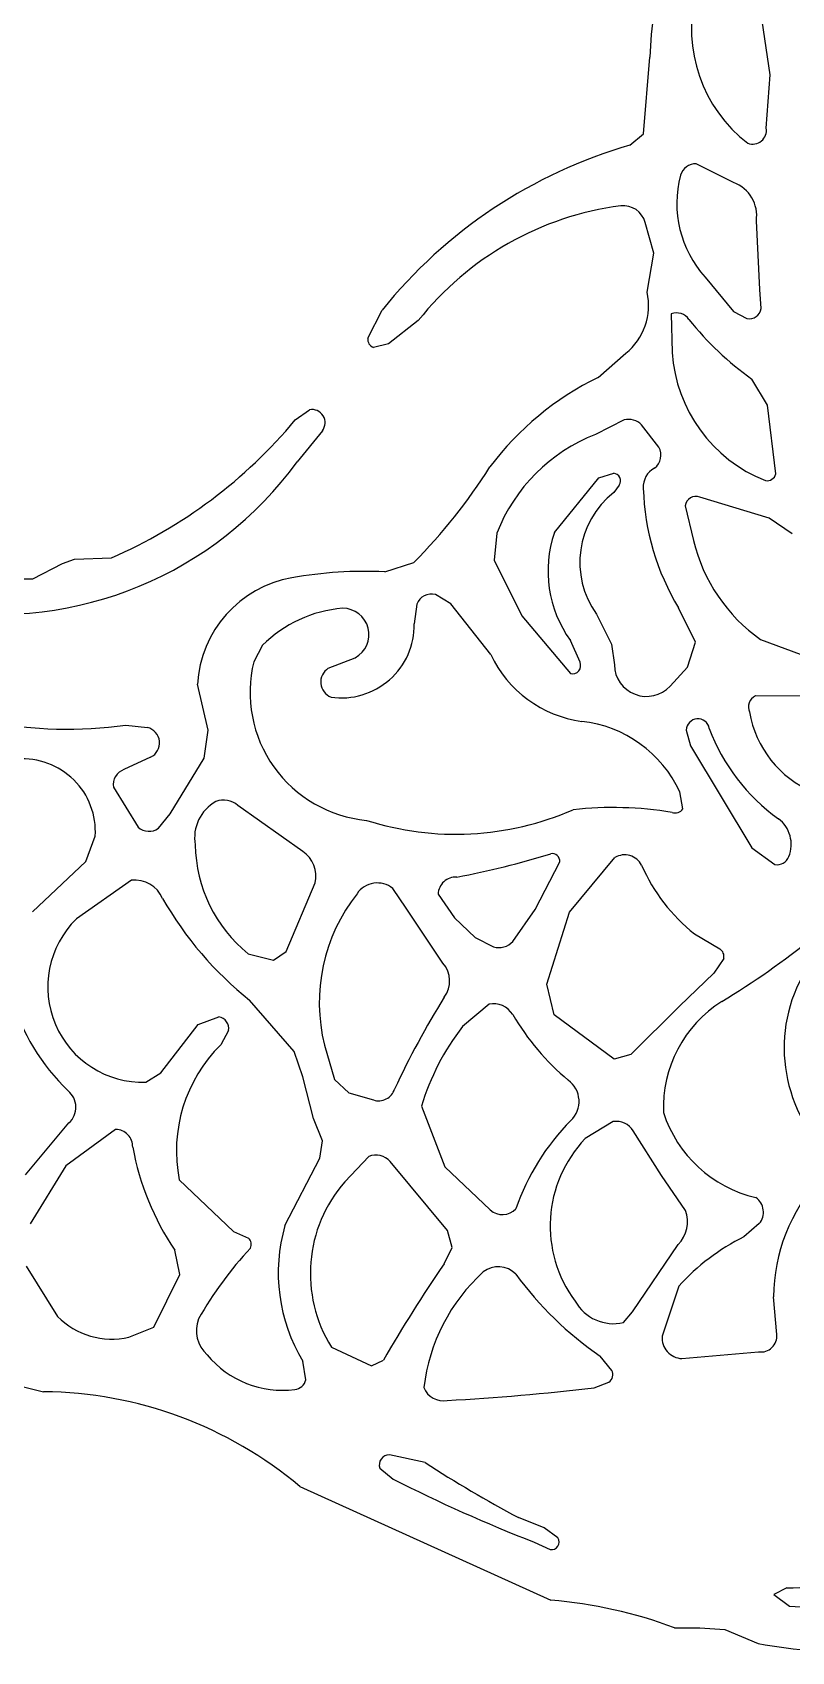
# Model space of a CAD drawing. Header units: millimetres. Extents: x 0.02 to 0.492, y 0.021 to 0.495.
# Drawn here: x 0.1852 to 0.222, y 0.0224 to 0.1008 of the extents above; entities that cross this region are included whole.
import ezdxf

# ---------------------------------------------------------------- set-up
doc = ezdxf.new("R2010")
doc.units = ezdxf.units.MM
doc.header["$MEASUREMENT"] = 0
doc.layers.add('WHITE', color=7, linetype='Continuous')

msp = doc.modelspace()

# ---------------------------------------------------------------- linework, layer by layer
at = {"layer": 'WHITE'}
for p, q in [((0.220969325832049, 0.0987518865023407), (0.2204534378585242, 0.1022284486834001)), ((0.2148453798368098, 0.0958904591579209), (0.2151513262874703, 0.0995955242376496)), ((0.220790239836561, 0.09616940443562), (0.220969325832049, 0.0987518865023407)), ((0.2141826323222265, 0.0953481048155044), (0.2148453798368098, 0.0958904591579209)), ((0.2192072186524413, 0.0935295798821931), (0.2173991808817599, 0.0944415217547469)), ((0.2153361218669804, 0.0901068484984951), (0.2149180729492093, 0.0915972523428186)), ((0.2204720128962463, 0.0883498885286876), (0.2203061140139683, 0.0916777019666406)), ((0.2150128770139355, 0.088226061031544), (0.2153361218669804, 0.0901068484984951)), ((0.2178254546107365, 0.0889543417317836), (0.2191997148362634, 0.0872884726598767)), ((0.2205342261276595, 0.0874339765729503), (0.2204720128962463, 0.0883498885286876)), ((0.2014899334009099, 0.085996059434697), (0.2021785620612671, 0.0873546305734573)), ((0.2161839125111937, 0.0871713609848261), (0.2162255020484105, 0.0853059537287582)), ((0.2191997148362634, 0.0872884726598767), (0.2198496518473493, 0.0869472290060405)), ((0.2039351238430238, 0.086850484454132), (0.2024875013699993, 0.0857172193200156)), ((0.2024875013699993, 0.0857172193200156), (0.2017634697459258, 0.0855530459506847)), ((0.2126418636874694, 0.0841025565579604), (0.2139820294627686, 0.0852687786592471)), ((0.2208389934537228, 0.082749698418483), (0.2200951503110234, 0.0840205551760484)), ((0.1979734785899474, 0.0820389590529269), (0.1986600166495455, 0.0825295717806134)), ((0.2212493160167417, 0.0794289023950681), (0.2208389934537228, 0.082749698418483)), ((0.213905970987142, 0.0820391763773343), (0.2125217444556716, 0.081341440777597)), ((0.2155891041406151, 0.08071998492542), (0.2147481029582127, 0.0818020690087429)), ((0.1992898707191852, 0.0815188067540641), (0.1980687952885923, 0.080013976257662)), ((0.210527247260093, 0.0765862298545519), (0.212681557148367, 0.0792417363428525)), ((0.212681557148367, 0.0792417363428525), (0.2133985832950301, 0.0794617553386859)), ((0.2136658466005223, 0.0788893767809953), (0.2134001073628475, 0.0785269011957381)), ((0.2168607365524759, 0.0778872975503007), (0.2172595316294031, 0.0762040740968934)), ((0.2209260726252175, 0.0772856707631822), (0.2175633360667559, 0.0782945994676702)), ((0.2220396165128932, 0.0765189743322538), (0.2209260726252175, 0.0772856707631822)), ((0.2077362923220011, 0.0765619914538078), (0.2076127937322255, 0.0752549331835297)), ((0.1867006590089637, 0.0750917421416574), (0.1872867770280664, 0.0753069133936479)), ((0.1872867770280664, 0.0753069133936479), (0.1890687613004579, 0.0753672811013717)), ((0.2076127937322255, 0.0752549331835297), (0.2089480281179038, 0.07256203193482)), ((0.1852631294660056, 0.0743542457023546), (0.1867006590089637, 0.0750917421416574)), ((0.2023073519555313, 0.074689630240055), (0.203716011451757, 0.0751340943884738)), ((0.203869223494216, 0.0731205284713285), (0.2037403985001613, 0.0721661386278984)), ((0.2055100697484327, 0.0731359764005861), (0.2047666740109474, 0.0735864090879319)), ((0.2074432413034482, 0.070681892972138), (0.2055100697484327, 0.0731359764005861)), ((0.2173632192346366, 0.0712787975568272), (0.2165420099216854, 0.0729379929926729)), ((0.2089480281179038, 0.07256203193482), (0.2112998852661049, 0.0697636398910449)), ((0.2125725773312484, 0.0726306198703939), (0.213296782773716, 0.0711897553797656)), ((0.2117660773189541, 0.0703164631982404), (0.2112977247358071, 0.0713681052399314)), ((0.2205145523999135, 0.0714073818123904), (0.2228642365284352, 0.0705370057230664)), ((0.1963892593835621, 0.0711290340156592), (0.1959666987966248, 0.0703379425378639)), ((0.213296782773716, 0.0711897553797656), (0.2134298019684699, 0.0701819493560976)), ((0.2169742909862571, 0.0700655074770802), (0.2173632192346366, 0.0712787975568272)), ((0.1995683738791228, 0.0700167087365504), (0.2008753748597651, 0.0705301774083861)), ((0.2161271638708208, 0.0691588847052716), (0.2169742909862571, 0.0700655074770802)), ((0.1937597863482499, 0.0670241182530677), (0.1932432881205159, 0.0692456908676799)), ((0.2238224285056265, 0.0686659673683999), (0.220266287326993, 0.0686778372018124)), ((0.1897666038174264, 0.0672633041857147), (0.1908134908243418, 0.0671486823610247)), ((0.1935627741430096, 0.0656677679329121), (0.1937597863482499, 0.0670241182530677)), ((0.2169148609583704, 0.0670254028843673), (0.2171224518669506, 0.066262839814316)), ((0.2171224518669506, 0.066262839814316), (0.2200814658985581, 0.0613224333572772)), ((0.1909697523805132, 0.0657143029167911), (0.1896803791554076, 0.0651173454765247)), ((0.1919084660911887, 0.0629773191098194), (0.1935627741430096, 0.0656677679329121)), ((0.1891683520289207, 0.0642570217719107), (0.1903610720719825, 0.0623283801669987)), ((0.2167539344726761, 0.0632111619807773), (0.2165997086538107, 0.0640360845577919)), ((0.1913458372761076, 0.0622740845694404), (0.1919084660911887, 0.0629773191098194)), ((0.1983363933164582, 0.0611534975640148), (0.1951874928097937, 0.0633771963972885)), ((0.1878335587396876, 0.060660651011735), (0.1882885058808996, 0.0618903557242861)), ((0.2200814658985581, 0.0613224333572772), (0.2212078757438389, 0.0605136482826429)), ((0.1852426919765507, 0.0582256025696206), (0.1878335587396876, 0.060660651011735)), ((0.2095971854578464, 0.0583366938106136), (0.2107894258839227, 0.0606491550402898)), ((0.2112553951597361, 0.0582038759482642), (0.2134595720590691, 0.0608547171634556)), ((0.190037245237004, 0.0597590653896863), (0.187372791888583, 0.0578807877987601)), ((0.1975323112178966, 0.0563046063188472), (0.1989454981516637, 0.0596275748805223)), ((0.2033473441445161, 0.0584130126037766), (0.2026930061578633, 0.0593604984622379)), ((0.2048884570135457, 0.0590828123695562), (0.2056943742868461, 0.0579339817999714)), ((0.2051269564268466, 0.0557494371151079), (0.2033473441445161, 0.0584130126037766)), ((0.2085157130234544, 0.0567929140770186), (0.2095971854578464, 0.0583366938106136)), ((0.210160190268679, 0.0547185512508214), (0.2112553951597361, 0.0582038759482642)), ((0.2056943742868461, 0.0579339817999714), (0.2066804155884853, 0.0569832155029974)), ((0.2066804155884853, 0.0569832155029974), (0.2075710398047038, 0.0565341025571342)), ((0.2173096338059323, 0.0571576481179683), (0.2185404993748158, 0.0564338356351765)), ((0.19569996839698, 0.0561957227646037), (0.1969260661151883, 0.0558844255536493)), ((0.1969260661151883, 0.0558844255536493), (0.1975323112178966, 0.0563046063188472)), ((0.2187246437170332, 0.0559755750947091), (0.2182527701732885, 0.0552551847267709)), ((0.2182527701732885, 0.0552551847267709), (0.2165859395579081, 0.0536572317551129)), ((0.2105153500176542, 0.0532392573135974), (0.210160190268679, 0.0547185512508214)), ((0.1979268503435309, 0.0514602022400833), (0.1957663265971349, 0.0539466564775081)), ((0.2073598584377289, 0.0537510577848372), (0.2060721347583346, 0.0526703488930842)), ((0.2165859395579081, 0.0536572317551129), (0.2142221306591393, 0.051320762519257)), ((0.1914636640567568, 0.0504335917869634), (0.1932773952013097, 0.052776262983542)), ((0.1932773952013097, 0.052776262983542), (0.1942777775655144, 0.0531393815222371)), ((0.2134184596427392, 0.0510876833537394), (0.2105153500176542, 0.0532392573135974)), ((0.1947401584952459, 0.0524784626023764), (0.1943665820578212, 0.0517897341010706)), ((0.1993870313763458, 0.0517697332026863), (0.1998753170744045, 0.050109694410162)), ((0.1983468869124839, 0.0502316830987013), (0.1979268503435309, 0.0514602022400833)), ((0.2142221306591393, 0.051320762519257), (0.2134184596427392, 0.0510876833537394)), ((0.1907426024819551, 0.0499772948281465), (0.1914636640567568, 0.0504335917869634)), ((0.1988518337439319, 0.048222644100222), (0.1983468869124839, 0.0502316830987013)), ((0.1998753170744045, 0.050109694410162), (0.2005687935671814, 0.0494676380621941)), ((0.2005687935671814, 0.0494676380621941), (0.2017594010204135, 0.049120253145035)), ((0.2040868248352272, 0.0488117471104619), (0.2052132887730227, 0.0458877205655306)), ((0.184914724583717, 0.0454922278194778), (0.1870164762188886, 0.0480054479268684)), ((0.1992894752413563, 0.0471334485623445), (0.1988518337439319, 0.048222644100222)), ((0.2133707398212093, 0.0480725040176293), (0.2120176261638676, 0.0472491845410237)), ((0.1892764798222923, 0.0476879468313588), (0.186864228090775, 0.0459286605117014)), ((0.1991612102289774, 0.0462944026240316), (0.1992894752413563, 0.0471334485623445)), ((0.2157051661091398, 0.0454569410814877), (0.2143428051986858, 0.0476219934768585)), ((0.1974741020228928, 0.0430452807772662), (0.1991612102289774, 0.0462944026240316)), ((0.2015345033460079, 0.0463802295747164), (0.2003785839113083, 0.0451631450935385)), ((0.186864228090775, 0.0459286605117014), (0.1851336560795833, 0.0431250407944305)), ((0.2053519983840868, 0.0428043523352023), (0.2025697488996025, 0.0461369335917959)), ((0.2052132887730227, 0.0458877205655306), (0.2074170090489918, 0.0438023982906577)), ((0.1923550935280861, 0.0452532585127348), (0.1949853807613233, 0.0427556998593066)), ((0.2168752986689494, 0.0437720336649677), (0.2157051661091398, 0.0454569410814877)), ((0.2204486354293557, 0.0431342901803609), (0.2197085272202206, 0.0424944581745862)), ((0.1949853807613233, 0.0427556998593066), (0.1957072110120305, 0.042431058324381)), ((0.2055702697692562, 0.0419694927048355), (0.2053519983840868, 0.0428043523352023)), ((0.1923907026517209, 0.0406694713225566), (0.1921344967039984, 0.0418500501457061)), ((0.2051840864895413, 0.0411923298110323), (0.2055702697692562, 0.0419694927048355)), ((0.2143114952896951, 0.0388675226210294), (0.2165168112318467, 0.0421180061921143)), ((0.1849477344263329, 0.0410703846621056), (0.1864571106594314, 0.0386444780046681)), ((0.1911250729081217, 0.0381137042455097), (0.1923907026517209, 0.0406694713225566)), ((0.2165495426702899, 0.0400997245883986), (0.2157443426183425, 0.037677811063977)), ((0.2212951212049498, 0.0377690493466359), (0.2211451097080345, 0.0395901088877803)), ((0.2138719569551841, 0.0383404542026586), (0.2143114952896951, 0.0388675226210294)), ((0.1899181126411887, 0.0376363032859343), (0.1911250729081217, 0.0381137042455097)), ((0.1997239067358625, 0.0371594094604774), (0.2016703500792338, 0.0362566115218092)), ((0.2166989687676115, 0.0366023815551451), (0.2204167669463607, 0.0369267604703565)), ((0.1984914600429026, 0.0355751779228568), (0.1983422670534226, 0.0364688016540905)), ((0.2016703500792338, 0.0362566115218092), (0.2022421029583844, 0.0365151999384827)), ((0.2133056661804371, 0.0360276721246478), (0.2127404793002298, 0.0367215847922623)), ((0.2124519357602495, 0.0351860224585546), (0.2131700542037213, 0.035454925455198)), ((0.20426099324474, 0.031565894871563), (0.2025322485516295, 0.0319383431236006)), ((0.2020713371292689, 0.031296794243245), (0.2027143290546132, 0.0307665907843882)), ((0.1982037191158152, 0.0304053546356522), (0.2103604479231069, 0.0249023984163191)), ((0.2100360976466921, 0.0284029071959789), (0.2087833390822212, 0.0289013176928382)), ((0.2106878609400284, 0.0279143275137666), (0.2100360976466921, 0.0284029071959789)), ((0.2095490773288098, 0.0277117588913774), (0.2103275987409656, 0.0273543156533994)), ((0.2217837440522589, 0.0255013928901618), (0.2211499495203901, 0.0251711355797441)), ((0.2211499495203901, 0.0251711355797441), (0.2219092498530423, 0.0246066709074266)), ((0.2163376986023976, 0.0235703575804958), (0.2175738830234053, 0.0235702503061709)), ((0.2175738830234053, 0.0235702503061709), (0.2187836759461408, 0.0234851439955985)), ((0.2187836759461408, 0.0234851439955985), (0.2203884236493545, 0.0228137676668689))]:
    msp.add_line(p, q, dxfattribs=at)
for centre, radius, start, end in [((0.2356251530905993, 0.0988753711079064), 0.0204864883397523, 153.3047524172851, 177.9854899059419), ((0.2241251924640528, 0.1009657855546232), 0.0069611854988648, 165.621073905942, 232.5967514794305), ((0.2201315411870801, 0.0960609079733342), 0.0006675742604058, 249.4148789935961, 9.353395905942273), ((0.2208925351856883, 0.0722614210440549), 0.024042, 106.2059529059419, 141.1130999059419), ((0.2173624365088919, 0.0936849822549536), 0.0007574312930457, 87.2193859059425, 164.841223813242), ((0.2217906141970494, 0.0925239958958319), 0.0053352527021535, 165.2423933093436, 221.9952789059423), ((0.2186230628347722, 0.0919309661137414), 0.001702, 351.442385905942, 69.926989905943), ((0.2156826046015278, 0.0775529265362274), 0.0149815849431298, 97.45888709554723, 141.6401039059419), ((0.2138587889105814, 0.0913193054717841), 0.0010951425193141, 14.70247490594185, 96.34422568999298), ((0.2121277680172998, 0.0875734431666859), 0.002958, 308.8190749059416, 12.74592590594191), ((0.216443938615187, 0.086488772080571), 0.0007304390371346, 34.65022369397186, 110.8538889059414), ((0.2199626703092742, 0.0875130521473701), 0.000577, 258.7042999059407, 352.1230499059413), ((0.2284941087902311, 0.0959605250927023), 0.0145981295084698, 218.3442062261065, 234.876214905942), ((0.2018917941611815, 0.0859382327163573), 0.000406, 171.8114959059423, 251.5745799059424), ((0.223422897552065, 0.0858012033672877), 0.0072144143380103, 183.9362929059419, 248.2049837066897), ((0.2190306603695009, 0.0710514021454856), 0.0145309791322745, 116.0826569059419, 143.1430267602553), ((0.1987853469908088, 0.0819060428674435), 0.000636, 322.4927499059424, 101.3651049059435), ((0.1841324872204988, 0.1198821479323152), 0.0455419392796154, 236.4500274811937, 271.4225939059419), ((0.1795342788012545, 0.0973714171778547), 0.023981, 293.4272829059419, 320.2559929059419), ((0.2141160428753439, 0.0811712369774985), 0.000893, 44.9442849059424, 103.6059399059417), ((0.2156020517940799, 0.0734718087848703), 0.008451, 111.3762169059418, 158.5518669059419), ((0.1835457283691156, 0.0905865056240667), 0.017963792749614, 261.0594660863458, 323.9460609059419), ((0.2148769045598257, 0.0803405588229294), 0.0008069649373596, 308.6556981476947, 28.04657090594118), ((0.1839825281637621, 0.0946255016125868), 0.0277367142656404, 315.353595905942, 327.6096395721402), ((0.2133575996561133, 0.0790940321529318), 0.00037, 326.4184969059414, 83.64049190594356), ((0.2158585852801348, 0.0787991374080767), 0.0010288338744891, 117.6606125367358, 183.9741776039978), ((0.2208221415391707, 0.0795359286742595), 0.000440377859032, 259.8160523633087, 345.9343899059418), ((0.2160521457278582, 0.0751484818152421), 0.004295, 128.131694905942, 215.889998905942), ((0.2266999481526318, 0.0790850871423797), 0.011873098819983, 181.7242586733297, 211.1803029059419), ((0.217369266694265, 0.0778197246645262), 0.000513, 67.77140190594075, 172.4309449059409), ((0.2159359799575041, 0.0747189070094189), 0.005722, 160.9531649059419, 215.8453709059418), ((0.2252952574014964, 0.0781543233926799), 0.008269, 193.6417729059419, 234.6796189059419), ((0.2013750435765092, 0.0543417026444643), 0.0203692748115635, 87.37663690594184, 100.0721694194711), ((0.1987582744620079, 0.0689560164727308), 0.0055225886685442, 99.85881392797572, 176.993304905942), ((0.2007821409877443, 0.066721105882841), 0.0062231213400071, 94.7395888701538, 134.902042905942), ((0.2002743676907435, 0.0716510916800745), 0.0012718720146658, 298.1991349059426, 90.28945095348858), ((0.2045687990518909, 0.0728702425566151), 0.000743, 74.5546619059422, 160.3144039059429), ((0.2002064515842989, 0.0721178676747475), 0.0035342765722353, 261.8834645464217, 0.7825669059417251), ((0.2126251726704509, 0.0731235638200797), 0.0057283653184844, 205.2293139059419, 262.212549483497), ((0.2020096851959425, 0.068852310591937), 0.0062229243046254, 166.1880889059419, 264.6594157390854), ((0.1999996440512471, 0.0693538463282288), 0.0007908100490826, 123.0487499059411, 248.3166296075309), ((0.2113986729736626, 0.0701533128165035), 0.000402, 255.7743969059424, 23.94419790594266), ((0.2149835297802531, 0.0702110334908012), 0.001554, 181.072390905942, 317.3857969059422), ((0.1869661294465605, 0.0875437499104413), 0.0204728878152413, 240.3829042261123, 277.8621059059419), ((0.2205015007929328, 0.0681495051318058), 0.0005783252983891, 113.9986309059439, 205.3304941054358), ((0.2111867101754952, 0.0615125107666917), 0.0059723510617991, 24.995227905942, 83.63334640801573), ((0.217474658945662, 0.0670111990994066), 0.0005599781550051, 10.14134759339584, 178.5465429059416), ((0.2250263871543587, 0.0687485151736487), 0.0051180868567454, 189.5194343367635, 247.241821905942), ((0.1906446807628474, 0.066404590859166), 0.000763, 295.2167669059418, 77.21782190594368), ((0.2268491115431793, 0.0703961626173762), 0.0094153841876902, 200.428728372522, 234.4477103967997), ((0.1847776215954889, 0.0621137407388312), 0.003517983702388, 356.359381905942, 94.29405703988867), ((0.1899214699636493, 0.0643913287947732), 0.000765, 108.3699529059411, 190.1115239059407), ((0.1951004505308445, 0.0618165021338875), 0.0020005267258157, 118.9291286130447, 190.0392202557804), ((0.1945060164361823, 0.0626177550497616), 0.00102037307301, 48.09713190594194, 111.4582134614334), ((0.2057487228215314, 0.0761782558609032), 0.0141946398492712, 252.2889754439094, 293.6122908861906), ((0.2133576653067119, 0.0454320388556105), 0.017843955661339, 80.74537024389215, 96.18774702364257), ((0.2163762202390636, 0.0634873203931543), 0.0004679011765321, 251.4507465204281, 323.8283219059419), ((0.22043252344236, 0.061488082512156), 0.0015635300370063, 337.9688269327927, 52.94961944024305), ((0.1908865111373008, 0.0629007810655283), 0.000777, 227.4494239059407, 306.2388949059414), ((0.2000429291876675, 0.061574477450945), 0.0069131982761445, 180.8844488713706, 231.0815989059419), ((0.1975065410290579, 0.0599377142029276), 0.001472, 347.8370639059421, 55.68388690594187), ((0.1980035424066736, 0.1009468992735889), 0.0417724522009825, 280.7581641065003, 287.1962416290393), ((0.2104146566078629, 0.0606713771161273), 0.000375427530867, 356.6065999059413, 99.39448385247964), ((0.2139333033005649, 0.060073510008397), 0.0009136224101258, 26.65054224042678, 121.2330099059418), ((0.2228032692979694, 0.0640340764060135), 0.0088014372076381, 203.7927758008636, 231.3783529059419), ((0.2213027459185587, 0.0611283049689038), 0.0006219350384217, 261.2258289059421, 338.6207669559222), ((0.1901903328219364, 0.0582841127352295), 0.0014828759697121, 23.42587408517712, 95.92559890594242), ((0.2019471218229854, 0.0584388319795677), 0.0011856696615389, 51.01751790594087, 145.7094980309551), ((0.2057558318101422, 0.0590414609509244), 0.000868359935507, 87.02126384820407, 177.2705349059415), ((0.2065894855014953, 0.0674732708307184), 0.0173236850736069, 209.7626637449999, 231.3353689059419), ((0.2077134151875044, 0.0538149032312538), 0.0085738782249619, 141.8869921360295, 193.8000909059419), ((0.1905986251861372, 0.0545860464528589), 0.004611, 134.3945329059419, 271.789336905942), ((0.2078385254762473, 0.0574112230822155), 0.000917, 253.0404509059421, 317.6022239059415), ((0.1980686089524457, 0.0878781791514023), 0.0397277352986236, 301.173526937102, 308.9626069994606), ((0.2041287205451817, 0.0548839610534624), 0.0013211826855982, 323.3015431963165, 40.92546990594181), ((0.2183104750619547, 0.0560752762739923), 0.000426, 346.464939905941, 57.31886790594224), ((0.2289051715083928, 0.0516499110252973), 0.0072542261488308, 146.721602905942, 223.6961415995526), ((0.1939886374396963, 0.0569094231381348), 0.0101565206076061, 195.944593905942, 226.3217505810904), ((0.2423034787654304, 0.0311693820513316), 0.0436246891241109, 148.2976873617434, 154.938661456166), ((0.2075820967757939, 0.0526914747602566), 0.0010826384737692, 31.35244725800382, 101.8455829059413), ((0.2218745428411487, 0.0487549687874233), 0.0060700563229907, 122.278207780869, 182.2842391686248), ((0.1941894410848287, 0.0525853800184665), 0.000561, 349.0131539059415, 80.94035690594089), ((0.2154302856231544, 0.0454153993142604), 0.0118410000000002, 142.2152029059419, 163.3317639059416), ((0.2192763034290821, 0.0596323738568506), 0.012516357238091, 210.6332820061018, 229.7648825697425), ((0.1994254379135704, 0.0466552193790397), 0.007208, 134.5747379059419, 191.2155559059419), ((0.1863138118969506, 0.0487663129782545), 0.0010356895170587, 312.7226969059414, 50.36561894513932), ((0.2020132611845075, 0.0498884398515627), 0.0008090462279745, 251.7129969059415, 342.7325648953789), ((0.2104600662842563, 0.049050762323894), 0.0012606306093034, 312.8265693254613, 54.52521284686394), ((0.2194553995931769, 0.0401131167263692), 0.0114211509315985, 135.4444788958833, 160.8678675001456), ((0.2135182507520232, 0.0471168212641538), 0.000967, 31.49416990594182, 98.77443690594085), ((0.2216839931078299, 0.0504047954858863), 0.006171763267285, 197.8495527735458, 256.8865465539716), ((0.1892766695917216, 0.0468629798525645), 0.0008249670006209, 358.3080061471365, 90.01317990594119), ((0.2164421201536829, 0.0430234790219168), 0.0061182296622571, 136.3164709059418, 216.5906934605489), ((0.2032652574590565, 0.0492953073581373), 0.0133912542334764, 190.5710401532422, 213.778177905942), ((0.2018871372281542, 0.0455565394963724), 0.000896, 40.37302290594215, 113.1764819059429), ((0.2054441996695014, 0.0407201527471186), 0.006738, 138.7463779059419, 211.9012599059419), ((0.229555417940004, 0.0395685802280332), 0.0084103357863955, 137.0940247191367, 179.8533349059419), ((0.2197917465637931, 0.0436889383808223), 0.0008597311253963, 319.8237169059433, 55.09144360208045), ((0.208013881996774, 0.044457620877686), 0.000886326099326, 227.6681439059419, 317.2844694344142), ((0.2154001530480296, 0.0432258886319581), 0.001573, 315.2260289059421, 20.31612790594202), ((0.1954465047847108, 0.0421281159177778), 0.0003996771680767, 333.2175936199979, 49.2853659059423), ((0.2054274293330802, 0.0407496613190312), 0.008278, 163.8999369059419, 211.1403989059419), ((0.224294761722602, 0.0331636456649938), 0.010397, 116.1748099059419, 138.1545889059418), ((0.2023918505522724, 0.1056793596565949), 0.0726070183362061, 241.6773299059418, 256.781305925893), ((0.2091694277624188, 0.0295100142991156), 0.0182580719063751, 137.0599109115402, 150.4324704882016), ((0.2633474459980055, 0.0013428801825976), 0.070505, 145.5837959059419, 150.0752099059419), ((0.2131088716707844, 0.0341690571084678), 0.0089613802589498, 132.3080449819195, 173.3725914100532), ((0.2078054352562227, 0.0398721630166501), 0.0011768418893712, 43.95776210482063, 128.2524518791715), ((0.2224455842149185, 0.0508110164786854), 0.0171085109419698, 216.2730390954678, 235.440089905942), ((0.2134013648460923, 0.0404422805929448), 0.0021538642269286, 209.6600035207964, 282.6202039059415), ((0.1890954739432245, 0.041257026221014), 0.003713, 224.7183189059417, 282.8004609059415), ((0.1947704338228569, 0.0379521998785642), 0.001586302384622, 159.047875260759, 227.8887538305345), ((0.2167403485113479, 0.0376005241886441), 0.000999, 175.5629219059418, 267.6260629059428), ((0.2205270933797478, 0.0376908364339204), 0.000772, 261.7837359059409, 5.814729905941854), ((0.1973707408538796, 0.0398452254733323), 0.0047800557801673, 219.9570501770214, 276.9339333685311), ((0.1978714670933128, 0.0357361020832539), 0.0006405371518816, 276.8452950519967, 345.4495049059427), ((0.2128887798678682, 0.0358239522130224), 0.000464, 307.3148599059412, 26.04338090594262), ((0.1856039499142091, 0.0154138271683459), 0.0195831580634161, 49.95431390594193, 89.4588363354252), ((0.2051422219701983, 0.0355554136701097), 0.0009989576873938, 200.6384724338515, 280.6343801843984), ((0.1995294220628743, 0.1437812140667119), 0.1093613597239503, 273.038622660346, 276.7861209059415), ((0.2025261512082975, 0.0314563816911142), 0.000482, 89.27518390594184, 199.3352079059414), ((0.2388455423701275, 0.0850931491052117), 0.063728, 237.1330519059419, 241.8535569059419), ((0.2367836934788607, 0.0978186073739571), 0.075211, 243.0647169059419, 248.7701969059419), ((0.2103925721923733, 0.0277084038494921), 0.00036, 259.6021749059421, 34.89052090594316), ((0.2206495308906051, 0.095977266673336), 0.0704849999999857, 270.9220179059415, 275.0010469059423), ((0.2085668090288169, 0.0027769817305956), 0.022198, 69.50830490594193, 85.36534390594194), ((0.2241176139508335, 0.0614349438411813), 0.0368944245011566, 266.5684349059421, 273.5810899223573), ((0.2244604831141079, 0.043351980240399), 0.020938, 258.7855479059419, 288.8638289059419)]:
    msp.add_arc(centre, radius, start, end, dxfattribs=at)

doc.saveas('drawing.dxf')
